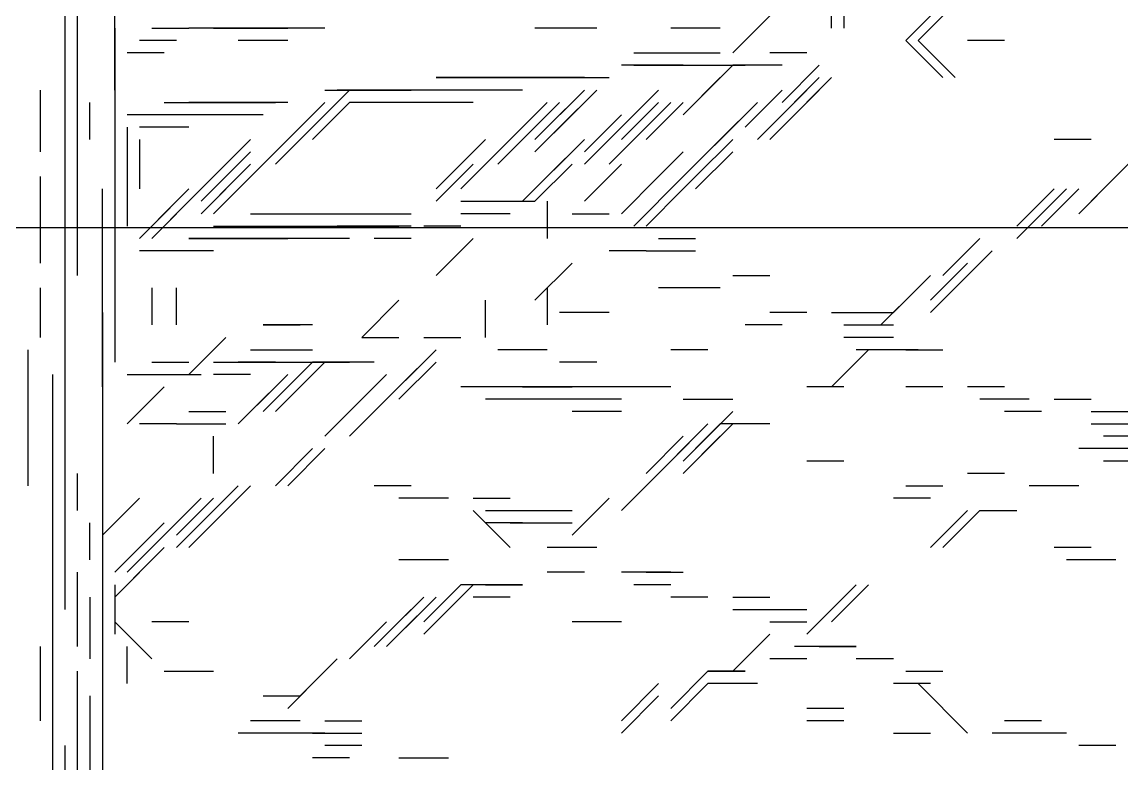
# Model space of a CAD drawing. Extents: x 34 to 168, y 38 to 138.
# Drawn here: x 74.55 to 89.38, y 92.77 to 102.77 of the extents above; entities that cross this region are included whole.
import ezdxf

# ---------------------------------------------------------------- set-up
doc = ezdxf.new("R2010")
doc.units = 0
doc.layers.add('STRUCTURE', color=1, linetype='CONTINUOUS')

msp = doc.modelspace()

# ---------------------------------------------------------------- linework, layer by layer
for p, q in [((75.3003, 100.8536), (75.3003, 104.187)), ((75.8003, 101.8536), (75.8003, 103.5203)), ((85.467, 102.687), (85.467, 103.5203)), ((75.1337, 98.187), (75.1337, 103.3536)), ((85.6337, 103.187), (85.6337, 102.687)), ((84.1337, 102.3536), (84.8003, 103.0203)), ((86.967, 103.0203), (86.467, 102.5203)), ((87.1337, 103.0203), (86.6337, 102.5203)), ((75.8003, 102.687), (75.8003, 101.687)), ((75.8003, 102.687), (75.8003, 98.187)), ((75.8003, 102.687), (75.8003, 98.187)), ((76.3003, 102.687), (76.8003, 102.687)), ((78.1337, 102.687), (76.8003, 102.687)), ((78.1337, 102.687), (76.8003, 102.687)), ((78.1337, 102.687), (76.8003, 102.687)), ((77.1337, 102.687), (78.1337, 102.687)), ((77.1337, 102.687), (78.1337, 102.687)), ((77.1337, 102.687), (78.1337, 102.687)), ((77.1337, 102.687), (77.6337, 102.687)), ((77.1337, 102.687), (78.1337, 102.687)), ((78.3003, 102.687), (77.6337, 102.687)), ((78.6337, 102.687), (77.8003, 102.687)), ((82.3003, 102.687), (81.467, 102.687)), ((83.967, 102.687), (83.3003, 102.687)), ((83.967, 102.687), (83.3003, 102.687)), ((76.6337, 102.5203), (76.1337, 102.5203)), ((78.1337, 102.5203), (77.467, 102.5203)), ((78.1337, 102.5203), (77.467, 102.5203)), ((86.467, 102.5203), (86.967, 102.0203)), ((86.6337, 102.5203), (87.1337, 102.0203)), ((86.6337, 102.5203), (87.1337, 102.0203)), ((87.8003, 102.5203), (87.3003, 102.5203)), ((75.3003, 99.3536), (75.3003, 102.3536)), ((75.3003, 99.3536), (75.3003, 102.3536)), ((76.467, 102.3536), (75.967, 102.3536)), ((82.8003, 102.3536), (83.467, 102.3536)), ((83.3003, 102.3536), (83.967, 102.3536)), ((83.3003, 102.3536), (83.967, 102.3536)), ((85.1337, 102.3536), (84.6337, 102.3536)), ((85.1337, 102.3536), (84.6337, 102.3536)), ((85.1337, 102.3536), (84.6337, 102.3536)), ((75.8003, 102.187), (75.8003, 98.187)), ((83.467, 102.187), (82.6337, 102.187)), ((83.467, 102.187), (82.6337, 102.187)), ((83.467, 102.187), (82.6337, 102.187)), ((83.467, 102.187), (82.8003, 102.187)), ((83.3003, 102.187), (82.8003, 102.187)), ((83.467, 102.187), (82.8003, 102.187)), ((82.8003, 102.187), (84.1337, 102.187)), ((83.467, 102.187), (82.8003, 102.187)), ((83.467, 102.187), (82.8003, 102.187)), ((83.467, 102.187), (82.8003, 102.187)), ((83.467, 102.187), (82.8003, 102.187)), ((82.8003, 102.187), (84.1337, 102.187)), ((83.467, 102.187), (82.967, 102.187)), ((82.967, 102.187), (84.3003, 102.187)), ((83.3003, 102.187), (83.967, 102.187)), ((84.1337, 102.187), (83.6337, 101.687)), ((84.6337, 102.187), (84.1337, 102.187)), ((84.8003, 102.187), (84.3003, 102.187)), ((84.8003, 102.187), (84.3003, 102.187)), ((84.8003, 102.187), (84.3003, 102.187)), ((84.8003, 102.187), (84.3003, 102.187)), ((84.8003, 102.187), (84.3003, 102.187)), ((84.8003, 101.687), (85.3003, 102.187)), ((81.967, 102.0203), (80.1337, 102.0203)), ((80.1337, 102.0203), (82.1337, 102.0203)), ((81.967, 102.0203), (80.1337, 102.0203)), ((80.1337, 102.0203), (82.1337, 102.0203)), ((80.1337, 102.0203), (81.1337, 102.0203)), ((81.8003, 102.0203), (80.1337, 102.0203)), ((81.8003, 102.0203), (80.1337, 102.0203)), ((81.8003, 102.0203), (80.3003, 102.0203)), ((81.8003, 102.0203), (80.6337, 102.0203)), ((80.6337, 102.0203), (82.467, 102.0203)), ((80.6337, 102.0203), (82.467, 102.0203)), ((81.967, 102.0203), (80.6337, 102.0203)), ((80.6337, 102.0203), (82.467, 102.0203)), ((80.6337, 102.0203), (82.467, 102.0203)), ((80.8003, 102.0203), (81.467, 102.0203)), ((81.6337, 102.0203), (80.8003, 102.0203)), ((82.1337, 102.0203), (80.8003, 102.0203)), ((82.1337, 102.0203), (80.8003, 102.0203)), ((82.1337, 102.0203), (80.8003, 102.0203)), ((81.467, 102.0203), (80.967, 102.0203)), ((81.6337, 102.0203), (81.1337, 102.0203)), ((81.467, 102.0203), (81.967, 102.0203)), ((81.8003, 102.0203), (82.467, 102.0203)), ((83.967, 102.0203), (83.467, 101.5203)), ((85.3003, 102.0203), (84.6337, 101.3536)), ((85.3003, 102.0203), (84.6337, 101.3536)), ((85.3003, 102.0203), (84.6337, 101.3536)), ((85.3003, 102.0203), (84.6337, 101.3536)), ((85.3003, 102.0203), (84.6337, 101.3536)), ((85.3003, 102.0203), (84.6337, 101.3536)), ((85.3003, 102.0203), (84.6337, 101.3536)), ((85.3003, 102.0203), (84.6337, 101.3536)), ((85.3003, 102.0203), (84.6337, 101.3536)), ((85.467, 102.0203), (84.8003, 101.3536)), ((74.8003, 101.0203), (74.8003, 101.8536)), ((74.8003, 101.0203), (74.8003, 101.8536)), ((78.967, 101.8536), (78.1337, 101.0203)), ((78.6337, 101.8536), (79.8003, 101.8536)), ((78.6337, 101.8536), (79.8003, 101.8536)), ((78.6337, 101.8536), (79.8003, 101.8536)), ((78.6337, 101.8536), (79.8003, 101.8536)), ((78.8003, 101.8536), (79.6337, 101.8536)), ((78.8003, 101.8536), (79.6337, 101.8536)), ((79.6337, 101.8536), (78.8003, 101.8536)), ((78.8003, 101.8536), (79.6337, 101.8536)), ((79.6337, 101.8536), (78.8003, 101.8536)), ((79.8003, 101.8536), (78.8003, 101.8536)), ((78.8003, 101.8536), (79.6337, 101.8536)), ((78.8003, 101.8536), (79.6337, 101.8536)), ((79.6337, 101.8536), (78.8003, 101.8536)), ((78.8003, 101.8536), (79.6337, 101.8536)), ((79.6337, 101.8536), (78.8003, 101.8536)), ((79.8003, 101.8536), (78.8003, 101.8536)), ((79.8003, 101.8536), (78.8003, 101.8536)), ((79.8003, 101.8536), (78.8003, 101.8536)), ((78.8003, 101.8536), (79.6337, 101.8536)), ((78.8003, 101.8536), (79.6337, 101.8536)), ((79.6337, 101.8536), (78.8003, 101.8536)), ((78.8003, 101.8536), (79.6337, 101.8536)), ((79.6337, 101.8536), (78.8003, 101.8536)), ((79.6337, 101.8536), (78.967, 101.8536)), ((80.1337, 101.8536), (78.967, 101.8536)), ((80.467, 101.8536), (78.967, 101.8536)), ((79.6337, 101.8536), (78.967, 101.8536)), ((79.967, 101.8536), (78.967, 101.8536)), ((79.967, 101.8536), (78.967, 101.8536)), ((79.6337, 101.8536), (78.967, 101.8536)), ((80.6337, 101.8536), (79.1337, 101.8536)), ((80.967, 101.8536), (79.467, 101.8536)), ((81.3003, 101.8536), (80.8003, 101.8536)), ((82.1337, 101.8536), (81.467, 101.187)), ((82.1337, 101.8536), (81.6337, 101.3536)), ((82.3003, 101.8536), (81.6337, 101.187)), ((82.1337, 101.8536), (81.6337, 101.3536)), ((82.1337, 101.8536), (81.6337, 101.3536)), ((82.1337, 101.8536), (81.6337, 101.3536)), ((82.1337, 101.8536), (81.6337, 101.3536)), ((82.3003, 101.8536), (81.8003, 101.3536)), ((82.467, 101.187), (83.1337, 101.8536)), ((84.3003, 101.3536), (84.8003, 101.8536)), ((85.1337, 101.8536), (84.467, 101.187)), ((85.1337, 101.8536), (84.467, 101.187)), ((85.3003, 101.8536), (84.6337, 101.187)), ((75.467, 101.187), (75.467, 101.687)), ((75.8003, 101.687), (75.8003, 98.187)), ((76.467, 101.687), (77.967, 101.687)), ((76.6337, 101.687), (77.967, 101.687)), ((76.6337, 101.687), (77.8003, 101.687)), ((76.6337, 101.687), (77.967, 101.687)), ((76.6337, 101.687), (77.967, 101.687)), ((76.8003, 101.687), (77.8003, 101.687)), ((78.1337, 101.687), (76.8003, 101.687)), ((76.8003, 101.687), (77.8003, 101.687)), ((77.8003, 101.687), (76.8003, 101.687)), ((77.967, 101.687), (76.8003, 101.687)), ((78.1337, 101.687), (76.8003, 101.687)), ((78.1337, 101.687), (76.8003, 101.687)), ((78.1337, 101.687), (76.8003, 101.687)), ((76.8003, 101.687), (77.8003, 101.687)), ((77.8003, 101.687), (76.967, 101.687)), ((78.1337, 101.687), (76.967, 101.687)), ((77.8003, 101.687), (76.967, 101.687)), ((77.8003, 101.687), (76.967, 101.687)), ((77.967, 101.687), (77.1337, 101.687)), ((78.6337, 101.687), (77.8003, 100.8536)), ((78.6337, 101.687), (77.8003, 100.8536)), ((78.6337, 101.687), (77.8003, 100.8536)), ((78.8003, 101.687), (78.1337, 101.0203)), ((78.967, 101.687), (78.467, 101.187)), ((80.6337, 101.687), (78.967, 101.687)), ((81.1337, 101.187), (81.6337, 101.687)), ((81.3003, 101.187), (81.8003, 101.687)), ((82.1337, 101.687), (81.467, 101.0203)), ((82.3003, 101.0203), (82.967, 101.687)), ((82.3003, 101.0203), (82.967, 101.687)), ((82.6337, 101.187), (83.1337, 101.687)), ((83.3003, 101.687), (82.6337, 101.0203)), ((83.467, 101.687), (82.967, 101.187)), ((83.467, 101.687), (82.967, 101.187)), ((83.8003, 101.0203), (84.467, 101.687)), ((83.8003, 101.0203), (84.467, 101.687)), ((83.8003, 101.0203), (84.467, 101.687)), ((83.967, 101.187), (84.467, 101.687)), ((83.967, 101.187), (84.467, 101.687)), ((85.1337, 101.687), (84.6337, 101.187)), ((76.6337, 101.5203), (75.967, 101.5203)), ((76.6337, 101.5203), (75.967, 101.5203)), ((76.8003, 101.5203), (76.1337, 101.5203)), ((76.6337, 101.5203), (76.1337, 101.5203)), ((76.6337, 101.5203), (76.1337, 101.5203)), ((76.6337, 101.5203), (76.1337, 101.5203)), ((76.6337, 101.5203), (76.1337, 101.5203)), ((76.967, 101.5203), (76.467, 101.5203)), ((77.467, 101.5203), (76.6337, 101.5203)), ((77.6337, 101.5203), (76.8003, 101.5203)), ((77.8003, 101.5203), (76.967, 101.5203)), ((78.6337, 101.5203), (77.967, 100.8536)), ((80.967, 101.0203), (81.467, 101.5203)), ((81.967, 101.5203), (81.467, 101.0203)), ((82.1337, 100.8536), (82.8003, 101.5203)), ((82.1337, 101.0203), (82.6337, 101.5203)), ((82.1337, 100.8536), (82.8003, 101.5203)), ((82.1337, 100.8536), (82.8003, 101.5203)), ((82.1337, 100.8536), (82.8003, 101.5203)), ((82.1337, 100.8536), (82.8003, 101.5203)), ((82.1337, 100.8536), (82.8003, 101.5203)), ((82.1337, 100.8536), (82.8003, 101.5203)), ((82.3003, 101.0203), (82.8003, 101.5203)), ((83.1337, 101.5203), (82.467, 100.8536)), ((83.1337, 101.5203), (82.467, 100.8536)), ((83.1337, 101.5203), (82.6337, 101.0203)), ((83.1337, 101.5203), (82.6337, 101.0203)), ((75.8003, 101.3536), (75.8003, 99.8536)), ((75.8003, 101.3536), (75.8003, 99.8536)), ((75.967, 101.3536), (75.967, 100.5203)), ((76.6337, 101.3536), (76.1337, 101.3536)), ((76.8003, 101.3536), (76.3003, 101.3536)), ((81.467, 101.3536), (80.967, 100.8536)), ((81.467, 101.3536), (80.967, 100.8536)), ((83.6337, 100.8536), (84.1337, 101.3536)), ((83.6337, 100.8536), (84.1337, 101.3536)), ((83.6337, 100.8536), (84.1337, 101.3536)), ((83.6337, 100.8536), (84.1337, 101.3536)), ((75.967, 101.187), (75.967, 100.0203)), ((75.967, 101.187), (75.967, 100.187)), ((75.967, 101.187), (75.967, 100.187)), ((76.1337, 101.187), (76.1337, 100.5203)), ((76.967, 100.5203), (77.6337, 101.187)), ((77.1337, 100.687), (77.6337, 101.187)), ((80.3003, 100.687), (80.8003, 101.187)), ((81.6337, 100.687), (82.1337, 101.187)), ((84.1337, 101.187), (83.6337, 100.687)), ((84.1337, 101.187), (83.6337, 100.687)), ((84.1337, 101.187), (83.6337, 100.687)), ((84.1337, 101.187), (83.6337, 100.687)), ((88.967, 101.187), (88.467, 101.187)), ((76.967, 100.5203), (77.467, 101.0203)), ((76.967, 100.3536), (77.6337, 101.0203)), ((77.1337, 100.5203), (77.6337, 101.0203)), ((80.1337, 100.5203), (80.6337, 101.0203)), ((80.967, 101.0203), (80.467, 100.5203)), ((80.967, 101.0203), (80.467, 100.5203)), ((80.967, 101.0203), (80.467, 100.5203)), ((81.467, 100.5203), (81.967, 101.0203)), ((82.967, 100.5203), (83.467, 101.0203)), ((84.1337, 101.0203), (83.6337, 100.5203)), ((76.8003, 100.3536), (77.3003, 100.8536)), ((77.6337, 100.8536), (76.967, 100.187)), ((77.8003, 100.8536), (77.1337, 100.187)), ((77.8003, 100.8536), (77.1337, 100.187)), ((80.1337, 100.3536), (80.6337, 100.8536)), ((80.1337, 100.3536), (80.6337, 100.8536)), ((81.3003, 100.3536), (81.8003, 100.8536)), ((81.467, 100.3536), (81.967, 100.8536)), ((82.6337, 100.8536), (82.1337, 100.3536)), ((83.6337, 100.8536), (83.1337, 100.3536)), ((83.8003, 100.8536), (83.3003, 100.3536)), ((89.467, 100.8536), (88.967, 100.3536)), ((74.8003, 99.5203), (74.8003, 100.687)), ((74.8003, 99.5203), (74.8003, 100.687)), ((75.1337, 96.8536), (75.1337, 100.687)), ((75.8003, 100.687), (75.8003, 99.8536)), ((75.8003, 100.687), (75.8003, 99.8536)), ((77.467, 100.687), (76.967, 100.187)), ((82.6337, 100.187), (83.1337, 100.687)), ((83.467, 100.687), (82.8003, 100.0203)), ((89.3003, 100.687), (88.8003, 100.187)), ((75.6337, 97.8536), (75.6337, 100.5203)), ((76.3003, 99.8536), (76.967, 100.5203)), ((76.3003, 100.0203), (76.8003, 100.5203)), ((76.3003, 100.0203), (76.8003, 100.5203)), ((83.467, 100.5203), (82.967, 100.0203)), ((87.967, 100.0203), (88.467, 100.5203)), ((88.1337, 100.0203), (88.6337, 100.5203)), ((88.1337, 100.0203), (88.6337, 100.5203)), ((88.3003, 100.0203), (88.8003, 100.5203)), ((75.8003, 100.3536), (75.8003, 99.0203)), ((76.1337, 99.8536), (76.6337, 100.3536)), ((76.3003, 99.8536), (76.8003, 100.3536)), ((76.3003, 99.8536), (76.8003, 100.3536)), ((76.3003, 99.8536), (76.8003, 100.3536)), ((76.3003, 99.8536), (76.8003, 100.3536)), ((80.467, 100.3536), (81.467, 100.3536)), ((80.467, 100.3536), (81.467, 100.3536)), ((80.467, 100.3536), (81.467, 100.3536)), ((80.6337, 100.3536), (81.467, 100.3536)), ((80.6337, 100.3536), (81.3003, 100.3536)), ((80.6337, 100.3536), (81.3003, 100.3536)), ((80.6337, 100.3536), (81.467, 100.3536)), ((80.6337, 100.3536), (81.467, 100.3536)), ((80.6337, 100.3536), (81.467, 100.3536)), ((80.6337, 100.3536), (81.467, 100.3536)), ((80.6337, 100.3536), (81.3003, 100.3536)), ((81.6337, 100.3536), (81.6337, 99.8536)), ((81.6337, 100.3536), (81.6337, 99.8536)), ((87.967, 99.8536), (88.467, 100.3536)), ((87.967, 99.8536), (88.467, 100.3536)), ((77.6337, 100.187), (79.3003, 100.187)), ((78.1337, 100.187), (79.467, 100.187)), ((78.467, 100.187), (79.467, 100.187)), ((78.8003, 100.187), (79.6337, 100.187)), ((79.3003, 100.187), (79.8003, 100.187)), ((81.1337, 100.187), (80.467, 100.187)), ((81.1337, 100.187), (80.467, 100.187)), ((81.967, 100.187), (82.467, 100.187)), ((81.967, 100.187), (82.467, 100.187)), ((77.1337, 100.0203), (78.3003, 100.0203)), ((77.3003, 100.0203), (78.6337, 100.0203)), ((77.3003, 100.0203), (77.967, 100.0203)), ((77.8003, 100.0203), (79.1337, 100.0203)), ((77.967, 100.0203), (79.3003, 100.0203)), ((77.967, 100.0203), (79.1337, 100.0203)), ((78.1337, 100.0203), (79.3003, 100.0203)), ((78.1337, 100.0203), (79.3003, 100.0203)), ((78.1337, 100.0203), (79.3003, 100.0203)), ((78.3003, 100.0203), (79.467, 100.0203)), ((78.3003, 100.0203), (79.3003, 100.0203)), ((78.3003, 100.0203), (79.3003, 100.0203)), ((78.3003, 100.0203), (79.3003, 100.0203)), ((79.8003, 100.0203), (78.8003, 100.0203)), ((78.8003, 100.0203), (79.6337, 100.0203)), ((80.467, 100.0203), (79.967, 100.0203)), ((76.8003, 99.8536), (77.967, 99.8536)), ((77.967, 99.8536), (76.8003, 99.8536)), ((76.8003, 99.8536), (77.967, 99.8536)), ((77.967, 99.8536), (76.8003, 99.8536)), ((76.967, 99.8536), (78.1337, 99.8536)), ((76.967, 99.8536), (78.1337, 99.8536)), ((76.967, 99.8536), (78.1337, 99.8536)), ((76.967, 99.8536), (78.1337, 99.8536)), ((77.1337, 99.8536), (77.967, 99.8536)), ((77.1337, 99.8536), (77.6337, 99.8536)), ((77.1337, 99.8536), (77.967, 99.8536)), ((77.1337, 99.8536), (77.967, 99.8536)), ((77.1337, 99.8536), (77.8003, 99.8536)), ((77.1337, 99.8536), (77.8003, 99.8536)), ((78.8003, 99.8536), (77.3003, 99.8536)), ((78.8003, 99.8536), (77.3003, 99.8536)), ((78.8003, 99.8536), (77.3003, 99.8536)), ((78.967, 99.8536), (78.3003, 99.8536)), ((79.8003, 99.8536), (79.3003, 99.8536)), ((79.8003, 99.8536), (79.3003, 99.8536)), ((79.8003, 99.8536), (79.3003, 99.8536)), ((80.1337, 99.3536), (80.6337, 99.8536)), ((83.1337, 99.8536), (83.6337, 99.8536)), ((86.967, 99.3536), (87.467, 99.8536)), ((76.8003, 99.687), (76.1337, 99.687)), ((77.1337, 99.687), (76.467, 99.687)), ((77.1337, 99.687), (76.467, 99.687)), ((82.967, 99.687), (82.467, 99.687)), ((82.967, 99.687), (83.467, 99.687)), ((83.1337, 99.687), (83.6337, 99.687)), ((87.6337, 99.687), (87.1337, 99.187)), ((81.967, 99.5203), (81.467, 99.0203)), ((87.3003, 99.5203), (86.8003, 99.0203)), ((87.3003, 99.5203), (86.8003, 99.0203)), ((87.467, 99.5203), (86.8003, 98.8536)), ((87.3003, 99.5203), (86.8003, 99.0203)), ((87.3003, 99.5203), (86.8003, 99.0203)), ((87.3003, 99.5203), (86.8003, 99.0203)), ((87.3003, 99.5203), (86.8003, 99.0203)), ((87.3003, 99.5203), (86.8003, 99.0203)), ((87.3003, 99.5203), (86.8003, 99.0203)), ((87.3003, 99.5203), (86.8003, 99.0203)), ((87.467, 99.5203), (86.967, 99.0203)), ((84.1337, 99.3536), (84.6337, 99.3536)), ((86.3003, 98.8536), (86.8003, 99.3536)), ((87.3003, 99.3536), (86.8003, 98.8536)), ((87.3003, 99.3536), (86.8003, 98.8536)), ((74.8003, 98.5203), (74.8003, 99.187)), ((74.8003, 98.5203), (74.8003, 99.187)), ((75.1337, 98.5203), (75.1337, 99.187)), ((75.1337, 98.5203), (75.1337, 99.187)), ((75.8003, 99.187), (75.8003, 98.187)), ((75.8003, 99.187), (75.8003, 98.187)), ((76.3003, 99.187), (76.3003, 98.687)), ((76.3003, 99.187), (76.3003, 98.687)), ((76.6337, 98.687), (76.6337, 99.187)), ((76.6337, 98.687), (76.6337, 99.187)), ((81.6337, 99.187), (81.6337, 98.687)), ((81.6337, 99.187), (81.6337, 98.687)), ((81.6337, 99.187), (81.6337, 98.687)), ((83.6337, 99.187), (83.1337, 99.187)), ((83.967, 99.187), (83.1337, 99.187)), ((83.6337, 99.187), (83.1337, 99.187)), ((86.1337, 98.687), (86.6337, 99.187)), ((79.1337, 98.5203), (79.6337, 99.0203)), ((80.8003, 98.5203), (80.8003, 99.0203)), ((75.6337, 98.8536), (75.6337, 95.187)), ((82.467, 98.8536), (81.8003, 98.8536)), ((82.467, 98.8536), (81.8003, 98.8536)), ((85.1337, 98.8536), (84.6337, 98.8536)), ((85.467, 98.8536), (86.3003, 98.8536)), ((85.6337, 98.8536), (86.1337, 98.8536)), ((85.6337, 98.8536), (86.1337, 98.8536)), ((78.467, 98.687), (77.8003, 98.687)), ((77.8003, 98.687), (78.3003, 98.687)), ((84.8003, 98.687), (84.3003, 98.687)), ((85.6337, 98.687), (86.3003, 98.687)), ((85.6337, 98.687), (86.1337, 98.687)), ((85.6337, 98.687), (86.3003, 98.687)), ((85.6337, 98.687), (86.3003, 98.687)), ((85.6337, 98.687), (86.1337, 98.687)), ((85.6337, 98.687), (86.1337, 98.687)), ((85.6337, 98.687), (86.3003, 98.687)), ((76.8003, 98.0203), (77.3003, 98.5203)), ((79.1337, 98.5203), (79.6337, 98.5203)), ((79.1337, 98.5203), (79.6337, 98.5203)), ((79.967, 98.5203), (80.467, 98.5203)), ((86.3003, 98.5203), (85.6337, 98.5203)), ((74.6337, 96.5203), (74.6337, 98.3536)), ((74.6337, 96.5203), (74.6337, 98.3536)), ((77.6337, 98.3536), (78.467, 98.3536)), ((80.1337, 98.3536), (79.6337, 97.8536)), ((80.1337, 98.3536), (79.6337, 97.8536)), ((80.1337, 98.3536), (79.6337, 97.8536)), ((80.1337, 98.3536), (79.6337, 97.8536)), ((80.1337, 98.3536), (79.6337, 97.8536)), ((80.1337, 98.3536), (79.6337, 97.8536)), ((80.1337, 98.3536), (79.6337, 97.8536)), ((80.1337, 98.3536), (79.6337, 97.8536)), ((80.1337, 98.3536), (79.6337, 97.8536)), ((81.6337, 98.3536), (80.967, 98.3536)), ((83.8003, 98.3536), (83.3003, 98.3536)), ((85.967, 98.3536), (85.467, 97.8536)), ((85.967, 98.3536), (85.467, 97.8536)), ((86.467, 98.3536), (85.8003, 98.3536)), ((86.467, 98.3536), (85.967, 98.3536)), ((86.6337, 98.3536), (86.1337, 98.3536)), ((86.6337, 98.3536), (86.1337, 98.3536)), ((86.467, 98.3536), (86.967, 98.3536)), ((86.467, 98.3536), (86.967, 98.3536)), ((86.467, 98.3536), (86.967, 98.3536)), ((86.467, 98.3536), (86.967, 98.3536)), ((86.467, 98.3536), (86.967, 98.3536)), ((86.467, 98.3536), (86.967, 98.3536)), ((86.467, 98.3536), (86.967, 98.3536)), ((76.3003, 98.187), (76.8003, 98.187)), ((76.3003, 98.187), (76.8003, 98.187)), ((77.1337, 98.187), (78.967, 98.187)), ((77.1337, 98.187), (78.6337, 98.187)), ((77.1337, 98.187), (78.6337, 98.187)), ((77.967, 98.187), (77.467, 98.187)), ((78.467, 98.187), (77.8003, 97.5203)), ((77.8003, 98.187), (78.3003, 98.187)), ((78.6337, 98.187), (77.967, 97.5203)), ((78.6337, 98.187), (77.967, 97.5203)), ((78.6337, 98.187), (77.967, 97.5203)), ((78.6337, 98.187), (77.967, 97.5203)), ((78.967, 98.187), (78.467, 98.187)), ((78.967, 98.187), (78.467, 98.187)), ((78.967, 98.187), (78.467, 98.187)), ((79.1337, 98.187), (78.6337, 98.187)), ((79.1337, 98.187), (78.6337, 98.187)), ((79.1337, 98.187), (78.6337, 98.187)), ((79.1337, 98.187), (78.6337, 98.187)), ((79.3003, 98.187), (78.6337, 98.187)), ((79.3003, 98.187), (78.6337, 98.187)), ((79.967, 98.187), (79.467, 97.687)), ((80.1337, 98.187), (79.6337, 97.687)), ((82.3003, 98.187), (81.8003, 98.187)), ((74.967, 94.5203), (74.967, 98.0203)), ((75.1337, 94.8536), (75.1337, 98.0203)), ((75.1337, 94.8536), (75.1337, 98.0203)), ((75.967, 98.0203), (76.967, 98.0203)), ((75.967, 98.0203), (76.967, 98.0203)), ((75.967, 98.0203), (76.467, 98.0203)), ((75.967, 98.0203), (76.967, 98.0203)), ((76.1337, 98.0203), (76.967, 98.0203)), ((77.6337, 98.0203), (77.1337, 98.0203)), ((77.6337, 97.5203), (78.1337, 98.0203)), ((78.967, 97.5203), (79.467, 98.0203)), ((78.967, 97.5203), (79.467, 98.0203)), ((78.967, 97.5203), (79.467, 98.0203)), ((79.8003, 98.0203), (79.3003, 97.5203)), ((75.967, 97.3536), (76.467, 97.8536)), ((75.967, 97.3536), (76.467, 97.8536)), ((77.967, 97.8536), (77.467, 97.3536)), ((81.3003, 97.8536), (80.467, 97.8536)), ((81.6337, 97.8536), (80.6337, 97.8536)), ((81.967, 97.8536), (80.8003, 97.8536)), ((82.3003, 97.8536), (80.967, 97.8536)), ((82.3003, 97.8536), (80.967, 97.8536)), ((82.3003, 97.8536), (80.967, 97.8536)), ((82.3003, 97.8536), (81.1337, 97.8536)), ((82.3003, 97.8536), (81.1337, 97.8536)), ((83.3003, 97.8536), (81.1337, 97.8536)), ((82.3003, 97.8536), (81.1337, 97.8536)), ((81.967, 97.8536), (81.3003, 97.8536)), ((81.3003, 97.8536), (81.967, 97.8536)), ((81.967, 97.8536), (81.3003, 97.8536)), ((81.3003, 97.8536), (81.967, 97.8536)), ((83.3003, 97.8536), (82.6337, 97.8536)), ((83.3003, 97.8536), (82.6337, 97.8536)), ((83.3003, 97.8536), (82.6337, 97.8536)), ((83.3003, 97.8536), (82.6337, 97.8536)), ((83.3003, 97.8536), (82.6337, 97.8536)), ((83.3003, 97.8536), (82.6337, 97.8536)), ((83.3003, 97.8536), (82.6337, 97.8536)), ((83.3003, 97.8536), (82.6337, 97.8536)), ((83.3003, 97.8536), (82.6337, 97.8536)), ((85.6337, 97.8536), (85.1337, 97.8536)), ((86.967, 97.8536), (86.467, 97.8536)), ((87.8003, 97.8536), (87.3003, 97.8536)), ((87.8003, 97.8536), (87.3003, 97.8536)), ((75.6337, 97.687), (75.6337, 95.0203)), ((75.6337, 97.687), (75.6337, 95.0203)), ((79.1337, 97.687), (78.6337, 97.187)), ((79.1337, 97.687), (78.6337, 97.187)), ((79.467, 97.687), (78.967, 97.187)), ((81.8003, 97.687), (80.8003, 97.687)), ((82.3003, 97.687), (81.467, 97.687)), ((82.6337, 97.687), (81.8003, 97.687)), ((82.6337, 97.687), (82.1337, 97.687)), ((83.467, 97.687), (83.967, 97.687)), ((83.467, 97.687), (83.967, 97.687)), ((83.6337, 97.687), (84.1337, 97.687)), ((83.6337, 97.687), (84.1337, 97.687)), ((87.967, 97.687), (87.467, 97.687)), ((88.1337, 97.687), (87.6337, 97.687)), ((88.467, 97.687), (88.967, 97.687)), ((76.8003, 97.5203), (77.3003, 97.5203)), ((76.8003, 97.5203), (77.3003, 97.5203)), ((82.6337, 97.5203), (81.967, 97.5203)), ((84.1337, 97.5203), (83.467, 96.8536)), ((84.1337, 97.5203), (83.467, 96.8536)), ((84.1337, 97.5203), (83.467, 96.8536)), ((84.1337, 97.5203), (83.6337, 97.0203)), ((88.3003, 97.5203), (87.8003, 97.5203)), ((88.3003, 97.5203), (87.8003, 97.5203)), ((88.967, 97.5203), (89.6337, 97.5203)), ((89.1337, 97.5203), (89.6337, 97.5203)), ((75.6337, 97.3536), (75.6337, 92.8536)), ((76.6337, 97.3536), (76.1337, 97.3536)), ((76.6337, 97.3536), (77.3003, 97.3536)), ((76.8003, 97.3536), (77.3003, 97.3536)), ((76.8003, 97.3536), (77.3003, 97.3536)), ((76.8003, 97.3536), (77.3003, 97.3536)), ((76.8003, 97.3536), (77.3003, 97.3536)), ((83.3003, 96.8536), (83.8003, 97.3536)), ((83.967, 97.3536), (83.467, 96.8536)), ((83.967, 97.3536), (83.467, 96.8536)), ((83.467, 96.8536), (83.967, 97.3536)), ((83.467, 96.8536), (83.967, 97.3536)), ((83.967, 97.3536), (83.467, 96.8536)), ((83.967, 97.3536), (83.467, 96.8536)), ((83.967, 97.3536), (83.467, 96.8536)), ((83.967, 97.3536), (83.467, 96.8536)), ((83.467, 96.8536), (83.967, 97.3536)), ((84.1337, 97.3536), (83.6337, 96.8536)), ((84.1337, 97.3536), (83.6337, 96.8536)), ((84.6337, 97.3536), (83.967, 97.3536)), ((88.967, 97.3536), (89.6337, 97.3536)), ((88.967, 97.3536), (89.8003, 97.3536)), ((88.967, 97.3536), (89.8003, 97.3536)), ((89.1337, 97.3536), (89.6337, 97.3536)), ((89.1337, 97.3536), (89.6337, 97.3536)), ((89.1337, 97.3536), (89.6337, 97.3536)), ((89.1337, 97.3536), (89.6337, 97.3536)), ((89.1337, 97.3536), (89.6337, 97.3536)), ((89.1337, 97.3536), (89.6337, 97.3536)), ((89.1337, 97.3536), (89.6337, 97.3536)), ((77.1337, 96.687), (77.1337, 97.187)), ((82.967, 96.687), (83.467, 97.187)), ((83.1337, 96.687), (83.6337, 97.187)), ((83.1337, 96.687), (83.6337, 97.187)), ((83.1337, 96.687), (83.6337, 97.187)), ((83.1337, 96.687), (83.6337, 97.187)), ((83.967, 97.187), (83.467, 96.687)), ((89.6337, 97.187), (89.1337, 97.187)), ((78.467, 97.0203), (77.967, 96.5203)), ((78.6337, 97.0203), (78.1337, 96.5203)), ((89.467, 97.0203), (88.8003, 97.0203)), ((89.967, 97.0203), (89.3003, 97.0203)), ((89.8003, 97.0203), (89.3003, 97.0203)), ((89.967, 97.0203), (89.3003, 97.0203)), ((85.6337, 96.8536), (85.1337, 96.8536)), ((89.8003, 96.8536), (89.1337, 96.8536)), ((89.8003, 96.8536), (89.1337, 96.8536)), ((74.967, 92.5203), (74.967, 96.687)), ((75.3003, 96.187), (75.3003, 96.687)), ((75.6337, 96.687), (75.6337, 92.187)), ((83.1337, 96.687), (82.6337, 96.187)), ((87.8003, 96.687), (87.3003, 96.687)), ((77.6337, 96.5203), (76.8003, 95.687)), ((77.467, 96.5203), (76.8003, 95.8536)), ((77.467, 96.5203), (76.967, 96.0203)), ((77.467, 96.5203), (76.967, 96.0203)), ((77.467, 96.5203), (76.967, 96.0203)), ((77.467, 96.5203), (76.967, 96.0203)), ((77.467, 96.5203), (76.967, 96.0203)), ((77.467, 96.5203), (76.967, 96.0203)), ((77.467, 96.5203), (76.967, 96.0203)), ((79.8003, 96.5203), (79.3003, 96.5203)), ((79.8003, 96.5203), (79.3003, 96.5203)), ((86.467, 96.5203), (86.967, 96.5203)), ((86.467, 96.5203), (86.967, 96.5203)), ((86.467, 96.5203), (86.967, 96.5203)), ((88.8003, 96.5203), (88.1337, 96.5203)), ((76.1337, 96.3536), (75.6337, 95.8536)), ((76.1337, 96.3536), (75.6337, 95.8536)), ((76.1337, 96.3536), (75.6337, 95.8536)), ((76.1337, 96.3536), (75.6337, 95.8536)), ((76.467, 95.8536), (76.967, 96.3536)), ((76.467, 95.8536), (76.967, 96.3536)), ((76.467, 95.8536), (76.967, 96.3536)), ((76.467, 95.8536), (76.967, 96.3536)), ((77.1337, 96.3536), (76.6337, 95.8536)), ((77.3003, 96.3536), (76.6337, 95.687)), ((77.3003, 96.3536), (76.8003, 95.8536)), ((77.467, 96.3536), (76.8003, 95.687)), ((80.3003, 96.3536), (79.6337, 96.3536)), ((80.3003, 96.3536), (79.6337, 96.3536)), ((80.6337, 96.3536), (81.1337, 96.3536)), ((82.467, 96.3536), (81.967, 95.8536)), ((82.467, 96.3536), (81.967, 95.8536)), ((82.467, 96.3536), (81.967, 95.8536)), ((82.467, 96.3536), (81.967, 95.8536)), ((82.467, 96.3536), (81.967, 95.8536)), ((82.467, 96.3536), (81.967, 95.8536)), ((86.8003, 96.3536), (86.3003, 96.3536)), ((77.1337, 96.187), (76.6337, 95.687)), ((81.1337, 95.687), (80.6337, 96.187)), ((81.1337, 95.687), (80.6337, 96.187)), ((80.8003, 96.187), (81.3003, 96.187)), ((81.3003, 96.187), (81.967, 96.187)), ((86.8003, 95.687), (87.3003, 96.187)), ((87.467, 96.187), (86.967, 95.687)), ((87.467, 96.187), (87.967, 96.187)), ((87.467, 96.187), (87.967, 96.187)), ((87.467, 96.187), (87.967, 96.187)), ((87.467, 96.187), (87.967, 96.187)), ((87.467, 96.187), (87.967, 96.187)), ((87.467, 96.187), (87.967, 96.187)), ((75.467, 95.5203), (75.467, 96.0203)), ((75.8003, 95.3536), (76.467, 96.0203)), ((75.967, 95.5203), (76.467, 96.0203)), ((75.967, 95.5203), (76.467, 96.0203)), ((75.967, 95.5203), (76.467, 96.0203)), ((75.967, 95.5203), (76.467, 96.0203)), ((75.967, 95.5203), (76.467, 96.0203)), ((76.1337, 95.5203), (76.6337, 96.0203)), ((81.3003, 96.0203), (80.8003, 96.0203)), ((81.3003, 96.0203), (80.8003, 96.0203)), ((81.3003, 96.0203), (80.8003, 96.0203)), ((81.3003, 96.0203), (80.8003, 96.0203)), ((81.1337, 96.0203), (81.967, 96.0203)), ((81.1337, 96.0203), (81.967, 96.0203)), ((81.3003, 96.0203), (81.967, 96.0203)), ((81.3003, 96.0203), (81.967, 96.0203)), ((81.467, 96.0203), (81.967, 96.0203)), ((75.6337, 95.8536), (75.6337, 92.8536)), ((75.6337, 95.8536), (75.6337, 92.8536)), ((75.6337, 95.8536), (75.6337, 92.8536)), ((75.6337, 95.8536), (75.6337, 92.8536)), ((76.467, 95.8536), (75.967, 95.3536)), ((76.467, 95.687), (75.8003, 95.0203)), ((82.3003, 95.687), (81.6337, 95.687)), ((82.1337, 95.687), (81.6337, 95.687)), ((82.3003, 95.687), (81.6337, 95.687)), ((82.3003, 95.687), (81.8003, 95.687)), ((88.967, 95.687), (88.467, 95.687)), ((88.967, 95.687), (88.467, 95.687)), ((76.3003, 95.5203), (75.8003, 95.0203)), ((80.1337, 95.5203), (79.6337, 95.5203)), ((80.3003, 95.5203), (79.8003, 95.5203)), ((80.3003, 95.5203), (79.8003, 95.5203)), ((89.1337, 95.5203), (88.6337, 95.5203)), ((89.3003, 95.5203), (88.8003, 95.5203)), ((75.3003, 94.3536), (75.3003, 95.3536)), ((82.1337, 95.3536), (81.6337, 95.3536)), ((83.1337, 95.3536), (82.6337, 95.3536)), ((83.3003, 95.3536), (82.8003, 95.3536)), ((83.3003, 95.3536), (82.8003, 95.3536)), ((83.3003, 95.3536), (82.8003, 95.3536)), ((82.967, 95.3536), (83.467, 95.3536)), ((75.6337, 95.187), (75.6337, 94.5203)), ((75.6337, 95.187), (75.6337, 94.5203)), ((75.6337, 95.187), (75.6337, 94.5203)), ((75.8003, 95.187), (75.8003, 94.5203)), ((75.8003, 95.187), (75.8003, 94.5203)), ((80.467, 95.187), (79.967, 94.687)), ((80.467, 95.187), (79.967, 94.687)), ((80.6337, 95.187), (80.1337, 94.687)), ((81.3003, 95.187), (80.467, 95.187)), ((81.3003, 95.187), (80.467, 95.187)), ((81.3003, 95.187), (80.467, 95.187)), ((81.3003, 95.187), (80.467, 95.187)), ((81.3003, 95.187), (80.467, 95.187)), ((81.3003, 95.187), (80.467, 95.187)), ((81.3003, 95.187), (80.6337, 95.187)), ((81.3003, 95.187), (80.6337, 95.187)), ((81.1337, 95.187), (80.6337, 95.187)), ((81.3003, 95.187), (80.6337, 95.187)), ((81.3003, 95.187), (80.6337, 95.187)), ((80.8003, 95.187), (81.3003, 95.187)), ((80.8003, 95.187), (81.3003, 95.187)), ((80.8003, 95.187), (81.3003, 95.187)), ((80.8003, 95.187), (81.3003, 95.187)), ((80.8003, 95.187), (81.3003, 95.187)), ((83.3003, 95.187), (82.8003, 95.187)), ((83.3003, 95.187), (82.8003, 95.187)), ((83.3003, 95.187), (82.8003, 95.187)), ((83.3003, 95.187), (82.8003, 95.187)), ((85.8003, 95.187), (85.1337, 94.5203)), ((85.8003, 95.187), (85.3003, 94.687)), ((85.8003, 95.187), (85.3003, 94.687)), ((85.8003, 95.187), (85.3003, 94.687)), ((85.8003, 95.187), (85.3003, 94.687)), ((85.8003, 95.187), (85.3003, 94.687)), ((85.967, 95.187), (85.467, 94.687)), ((75.467, 95.0203), (75.467, 94.187)), ((79.467, 94.5203), (79.967, 95.0203)), ((79.6337, 94.5203), (80.1337, 95.0203)), ((80.467, 95.0203), (79.967, 94.5203)), ((80.467, 95.0203), (79.967, 94.5203)), ((81.1337, 95.0203), (80.6337, 95.0203)), ((83.8003, 95.0203), (83.3003, 95.0203)), ((84.1337, 95.0203), (84.6337, 95.0203)), ((79.3003, 94.3536), (79.8003, 94.8536)), ((79.467, 94.3536), (79.967, 94.8536)), ((79.467, 94.3536), (79.967, 94.8536)), ((79.467, 94.3536), (79.967, 94.8536)), ((79.467, 94.3536), (79.967, 94.8536)), ((79.467, 94.3536), (79.967, 94.8536)), ((84.1337, 94.8536), (84.6337, 94.8536)), ((84.6337, 94.8536), (85.1337, 94.8536)), ((74.967, 93.187), (74.967, 94.687)), ((74.967, 93.187), (74.967, 94.687)), ((75.8003, 94.687), (76.3003, 94.187)), ((76.8003, 94.687), (76.3003, 94.687)), ((78.967, 94.187), (79.467, 94.687)), ((82.6337, 94.687), (81.967, 94.687)), ((82.6337, 94.687), (81.967, 94.687)), ((82.6337, 94.687), (81.967, 94.687)), ((84.6337, 94.687), (85.1337, 94.687)), ((84.6337, 94.687), (85.1337, 94.687)), ((84.6337, 94.687), (85.1337, 94.687)), ((75.6337, 94.5203), (75.6337, 93.5203)), ((75.6337, 94.5203), (75.6337, 93.5203)), ((84.1337, 94.0203), (84.6337, 94.5203)), ((84.1337, 94.0203), (84.6337, 94.5203)), ((84.1337, 94.0203), (84.6337, 94.5203)), ((84.1337, 94.0203), (84.6337, 94.5203)), ((74.8003, 93.3536), (74.8003, 94.3536)), ((75.967, 93.8536), (75.967, 94.3536)), ((75.967, 93.8536), (75.967, 94.3536)), ((75.967, 93.8536), (75.967, 94.3536)), ((75.967, 93.8536), (75.967, 94.3536)), ((85.467, 94.3536), (84.967, 94.3536)), ((85.3003, 94.3536), (85.8003, 94.3536)), ((85.8003, 94.3536), (85.3003, 94.3536)), ((85.3003, 94.3536), (85.8003, 94.3536)), ((85.3003, 94.3536), (85.8003, 94.3536)), ((85.8003, 94.3536), (85.3003, 94.3536)), ((78.3003, 93.687), (78.8003, 94.187)), ((85.1337, 94.187), (84.6337, 94.187)), ((86.3003, 94.187), (85.8003, 94.187)), ((75.3003, 91.5203), (75.3003, 94.0203)), ((75.6337, 94.0203), (75.6337, 93.5203)), ((76.467, 94.0203), (76.967, 94.0203)), ((76.467, 94.0203), (76.967, 94.0203)), ((76.467, 94.0203), (76.967, 94.0203)), ((76.467, 94.0203), (76.967, 94.0203)), ((76.6337, 94.0203), (77.1337, 94.0203)), ((78.1337, 93.5203), (78.6337, 94.0203)), ((83.8003, 94.0203), (83.3003, 93.5203)), ((84.3003, 94.0203), (83.8003, 94.0203)), ((84.3003, 94.0203), (83.8003, 94.0203)), ((84.3003, 94.0203), (83.8003, 94.0203)), ((83.8003, 94.0203), (84.3003, 94.0203)), ((84.3003, 94.0203), (83.8003, 94.0203)), ((84.3003, 94.0203), (83.8003, 94.0203)), ((84.3003, 94.0203), (83.8003, 94.0203)), ((84.3003, 94.0203), (83.8003, 94.0203)), ((84.3003, 94.0203), (83.8003, 94.0203)), ((86.467, 94.0203), (86.967, 94.0203)), ((82.6337, 93.3536), (83.1337, 93.8536)), ((83.8003, 93.8536), (83.3003, 93.3536)), ((84.467, 93.8536), (83.8003, 93.8536)), ((86.8003, 93.8536), (86.3003, 93.8536)), ((87.3003, 93.187), (86.6337, 93.8536)), ((75.467, 93.687), (75.467, 92.3536)), ((77.8003, 93.687), (78.3003, 93.687)), ((82.6337, 93.187), (83.1337, 93.687)), ((82.6337, 93.187), (83.1337, 93.687)), ((85.6337, 93.5203), (85.1337, 93.5203)), ((85.6337, 93.5203), (85.1337, 93.5203)), ((85.6337, 93.5203), (85.1337, 93.5203)), ((85.6337, 93.5203), (85.1337, 93.5203)), ((85.6337, 93.5203), (85.1337, 93.5203)), ((85.6337, 93.5203), (85.1337, 93.5203)), ((85.6337, 93.5203), (85.1337, 93.5203)), ((75.467, 93.3536), (75.467, 92.0203)), ((75.467, 93.3536), (75.467, 92.0203)), ((78.3003, 93.3536), (77.6337, 93.3536)), ((78.3003, 93.3536), (77.6337, 93.3536)), ((78.3003, 93.3536), (77.8003, 93.3536)), ((78.6337, 93.3536), (79.1337, 93.3536)), ((85.6337, 93.3536), (85.1337, 93.3536)), ((88.3003, 93.3536), (87.8003, 93.3536)), ((77.967, 93.187), (77.467, 93.187)), ((78.6337, 93.187), (77.467, 93.187)), ((78.1337, 93.187), (77.6337, 93.187)), ((78.1337, 93.187), (77.6337, 93.187)), ((78.1337, 93.187), (77.6337, 93.187)), ((78.1337, 93.187), (77.6337, 93.187)), ((78.467, 93.187), (78.967, 93.187)), ((78.467, 93.187), (78.967, 93.187)), ((78.467, 93.187), (78.967, 93.187)), ((78.467, 93.187), (78.967, 93.187)), ((78.6337, 93.187), (79.1337, 93.187)), ((86.3003, 93.187), (86.8003, 93.187)), ((86.3003, 93.187), (86.8003, 93.187)), ((88.6337, 93.187), (87.6337, 93.187)), ((88.6337, 93.187), (87.6337, 93.187)), ((88.6337, 93.187), (87.967, 93.187)), ((75.1337, 91.687), (75.1337, 93.0203)), ((75.1337, 91.687), (75.1337, 93.0203)), ((79.1337, 93.0203), (78.6337, 93.0203)), ((79.1337, 93.0203), (78.6337, 93.0203)), ((79.1337, 93.0203), (78.6337, 93.0203)), ((79.1337, 93.0203), (78.6337, 93.0203)), ((89.3003, 93.0203), (88.8003, 93.0203)), ((89.3003, 93.0203), (88.8003, 93.0203)), ((78.967, 92.8536), (78.467, 92.8536)), ((79.6337, 92.8536), (80.1337, 92.8536)), ((79.6337, 92.8536), (80.1337, 92.8536)), ((79.6337, 92.8536), (80.1337, 92.8536)), ((79.8003, 92.8536), (80.3003, 92.8536))]:
    msp.add_line(p, q)
at = {"layer": 'STRUCTURE', "color": 1}
msp.add_line((52, 100), (130, 100), dxfattribs=at)

doc.saveas('drawing.dxf')
